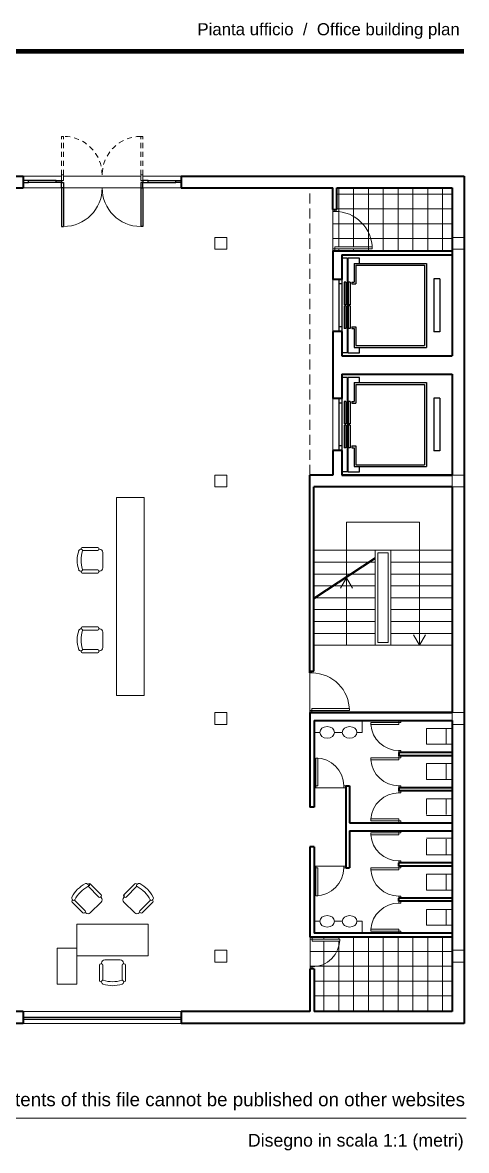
# Model space of a CAD drawing. Header units: millimetres. Extents: x 318.7 to 349.2, y 160.5 to 190.4.
# Drawn here: x 337.94 to 349.16, y 161.53 to 190.01 of the extents above; entities that cross this region are included whole.
import ezdxf

# ---------------------------------------------------------------- set-up
doc = ezdxf.new("R2010")
doc.units = ezdxf.units.MM
doc.linetypes.add('TRATTEGGIATA2', pattern=[9.525, 6.35, -3.175])
for name, color, linetype, lineweight in [('ARREDI attrezzature - furniture', 175, 'Continuous', 9), ('MURATURA sezioni - section wall', 7, 'Continuous', 40), ('PAVIMENTAZIONE - flooring', 250, 'Continuous', 5), ('PILASTRI struttura - structure', 7, 'Continuous', 13), ('PORTE finestre - doors windows', 252, 'Continuous', 5), ('PROIEZIONI - projections', 145, 'Continuous', 13), ('PROIEZIONI finissime - fine lines', 251, 'Continuous', 9), ('PROIEZIONI Tratteggiate - dashed', 1, 'Continuous', 9), ('SEZIONI medie - small section', 2, 'Continuous', 25), ('www.archweb.it - All rights reserved', 2, 'Continuous', 5)]:
    doc.layers.add(name, color=color, linetype=linetype, lineweight=lineweight)
doc.layers.add('VETRATE sezioni - windows sections', color=171, linetype='Continuous', true_color=0x4d79ff)
doc.styles.get("Standard").update_dxf_attribs({"font": 'arial.ttf'})
pattern_1 = [(270, (131.4304, 266.30303), (0.375, -1e-16), []), (360, (131.4304, 266.30303), (1e-16, 0.375), [])]

msp = doc.modelspace()

# ---------------------------------------------------------------- hatches: boundary and pattern name
at = {"layer": 'PAVIMENTAZIONE - flooring'}
h = msp.add_hatch(dxfattribs=at)
h.set_pattern_fill('NET', color=256, scale=3, angle=-90, style=0)
h.set_pattern_definition(pattern_1)
h.paths.add_polyline_path([(348.8, 184.241), (348.8, 185.833), (345.88, 185.833), (345.88, 185.291), (345.83, 185.291), (345.83, 185.241), (346.63, 184.341), (346.63, 184.291), (345.83, 184.291), (345.83, 184.241)])
h.paths.add_polyline_path([(345.83, 185.241), (345.78, 185.241), (345.78, 184.291), (345.83, 184.291), (345.83, 184.341), (346.63, 184.341)])
h = msp.add_hatch(dxfattribs=at)
h.set_pattern_fill('NET', color=256, scale=3, angle=-90, style=0)
h.set_pattern_definition(pattern_1)
h.paths.add_polyline_path([(348.8, 165.033), (348.8, 166.912), (345.256, 166.912), (345.256, 166.902), (345.256, 166.882), (345.256, 166.862), (345.956, 166.862), (345.956, 166.812), (345.256, 166.162), (345.256, 166.112), (345.306, 166.112), (345.306, 165.033)])
h.paths.add_polyline_path([(345.956, 166.812), (345.256, 166.812), (345.256, 166.862), (345.206, 166.862), (345.206, 166.162), (345.256, 166.162)])

# ---------------------------------------------------------------- linework, layer by layer
at = {"layer": 'ARREDI attrezzature - furniture'}
for p, q in [((340.316, 178.012), (340.316, 175.012)), ((340.316, 178.012), (341.016, 178.012)), ((340.316, 178.012), (340.316, 175.012)), ((340.316, 178.012), (341.016, 178.012)), ((341.016, 173.012), (341.016, 178.012)), ((341.016, 173.012), (341.016, 178.012)), ((339.404, 176.706), (339.419, 176.706)), ((339.404, 176.706), (339.419, 176.706)), ((339.419, 176.706), (339.419, 176.726)), ((339.419, 176.706), (339.419, 176.726)), ((339.449, 176.756), (339.839, 176.756)), ((339.449, 176.756), (339.839, 176.756)), ((339.839, 176.676), (339.456, 176.676)), ((339.839, 176.676), (339.456, 176.676)), ((339.869, 176.726), (339.869, 176.706)), ((339.869, 176.726), (339.869, 176.706)), ((339.869, 176.706), (339.889, 176.706)), ((339.869, 176.706), (339.889, 176.706)), ((339.969, 176.626), (339.969, 176.236)), ((339.969, 176.626), (339.969, 176.236)), ((339.404, 176.156), (339.419, 176.156)), ((339.404, 176.156), (339.419, 176.156)), ((339.419, 176.156), (339.419, 176.136)), ((339.419, 176.156), (339.419, 176.136)), ((339.449, 176.106), (339.839, 176.106)), ((339.449, 176.106), (339.839, 176.106)), ((339.839, 176.186), (339.456, 176.186)), ((339.839, 176.186), (339.456, 176.186)), ((339.889, 176.156), (339.869, 176.156)), ((339.869, 176.136), (339.869, 176.156)), ((339.889, 176.156), (339.869, 176.156)), ((339.869, 176.136), (339.869, 176.156)), ((340.316, 175.012), (340.316, 173.012)), ((340.316, 175.012), (340.316, 173.012)), ((339.404, 174.695), (339.419, 174.695)), ((339.404, 174.695), (339.419, 174.695)), ((339.419, 174.695), (339.419, 174.715)), ((339.419, 174.695), (339.419, 174.715)), ((339.449, 174.745), (339.839, 174.745)), ((339.449, 174.745), (339.839, 174.745)), ((339.839, 174.665), (339.456, 174.665)), ((339.839, 174.665), (339.456, 174.665)), ((339.869, 174.715), (339.869, 174.695)), ((339.869, 174.715), (339.869, 174.695)), ((339.869, 174.695), (339.889, 174.695)), ((339.869, 174.695), (339.889, 174.695)), ((339.969, 174.615), (339.969, 174.225)), ((339.969, 174.615), (339.969, 174.225)), ((339.404, 174.145), (339.419, 174.145)), ((339.404, 174.145), (339.419, 174.145)), ((339.419, 174.145), (339.419, 174.125)), ((339.419, 174.145), (339.419, 174.125)), ((339.449, 174.095), (339.839, 174.095)), ((339.449, 174.095), (339.839, 174.095)), ((339.839, 174.175), (339.456, 174.175)), ((339.839, 174.175), (339.456, 174.175)), ((339.889, 174.145), (339.869, 174.145)), ((339.869, 174.125), (339.869, 174.145)), ((339.889, 174.145), (339.869, 174.145)), ((339.869, 174.125), (339.869, 174.145)), ((340.316, 173.012), (341.016, 173.012)), ((340.316, 173.012), (341.016, 173.012)), ((346.525, 172.083), (346.525, 172.383)), ((345.306, 172.083), (345.452, 172.083)), ((345.823, 172.083), (346.019, 172.083)), ((346.391, 172.083), (346.525, 172.083)), ((348.15, 172.183), (348.8, 172.183)), ((348.15, 171.783), (348.15, 172.183)), ((348.65, 171.783), (348.65, 172.183)), ((348.15, 171.783), (348.8, 171.783)), ((348.15, 171.294), (348.8, 171.294)), ((348.15, 170.894), (348.15, 171.294)), ((348.65, 170.894), (348.65, 171.294)), ((348.15, 170.894), (348.8, 170.894)), ((348.15, 170.406), (348.8, 170.406)), ((348.15, 170.006), (348.15, 170.406)), ((348.65, 170.006), (348.65, 170.406)), ((348.15, 169.985), (348.8, 169.985)), ((348.15, 169.41), (348.8, 169.41)), ((348.15, 169.389), (348.15, 168.989)), ((348.65, 169.389), (348.65, 168.989)), ((348.15, 168.989), (348.8, 168.989)), ((348.15, 168.5), (348.8, 168.5)), ((348.15, 168.5), (348.15, 168.1)), ((348.65, 168.5), (348.65, 168.1)), ((339.583, 168.255), (339.594, 168.244)), ((339.583, 168.255), (339.594, 168.244)), ((339.594, 168.244), (339.608, 168.259)), ((339.594, 168.244), (339.608, 168.259)), ((339.869, 167.926), (339.599, 168.196)), ((339.869, 167.926), (339.599, 168.196)), ((339.629, 168.267), (339.629, 168.207)), ((339.65, 168.259), (339.926, 167.983)), ((339.65, 168.259), (339.926, 167.983)), ((340.774, 168.259), (340.499, 167.983)), ((340.774, 168.259), (340.499, 167.983)), ((340.555, 167.926), (340.825, 168.196)), ((340.555, 167.926), (340.825, 168.196)), ((340.831, 168.244), (340.817, 168.259)), ((340.831, 168.244), (340.817, 168.259)), ((340.841, 168.255), (340.831, 168.244)), ((340.841, 168.255), (340.831, 168.244)), ((348.15, 168.1), (348.8, 168.1)), ((339.205, 167.855), (339.191, 167.841)), ((339.205, 167.855), (339.191, 167.841)), ((339.191, 167.799), (339.466, 167.523)), ((339.191, 167.799), (339.466, 167.523)), ((339.194, 167.866), (339.205, 167.855)), ((339.194, 167.866), (339.205, 167.855)), ((339.523, 167.58), (339.253, 167.85)), ((339.523, 167.58), (339.253, 167.85)), ((339.254, 167.852), (339.254, 167.85)), ((339.254, 167.852), (339.254, 167.85)), ((339.65, 167.523), (339.926, 167.799)), ((339.65, 167.523), (339.926, 167.799)), ((339.926, 167.94), (339.912, 167.926)), ((339.926, 167.94), (339.912, 167.926)), ((339.926, 167.912), (339.912, 167.926)), ((339.926, 167.912), (339.912, 167.926)), ((340.499, 167.94), (340.513, 167.926)), ((340.499, 167.94), (340.513, 167.926)), ((340.513, 167.926), (340.499, 167.912)), ((340.513, 167.926), (340.499, 167.912)), ((340.499, 167.799), (340.774, 167.523)), ((340.499, 167.799), (340.774, 167.523)), ((340.504, 167.987), (340.504, 167.936)), ((340.504, 167.935), (340.504, 167.918)), ((340.504, 167.935), (340.504, 167.918)), ((340.902, 167.58), (341.172, 167.85)), ((340.902, 167.58), (341.172, 167.85)), ((341.234, 167.799), (340.958, 167.523)), ((341.234, 167.799), (340.958, 167.523)), ((341.23, 167.866), (341.22, 167.855)), ((341.23, 167.866), (341.22, 167.855)), ((341.22, 167.855), (341.234, 167.841)), ((341.22, 167.855), (341.234, 167.841)), ((339.509, 167.523), (339.523, 167.537)), ((339.509, 167.523), (339.523, 167.537)), ((339.523, 167.537), (339.537, 167.523)), ((339.523, 167.537), (339.537, 167.523)), ((340.888, 167.523), (340.902, 167.537)), ((340.888, 167.523), (340.902, 167.537)), ((340.916, 167.523), (340.902, 167.537)), ((340.916, 167.523), (340.902, 167.537)), ((348.15, 167.612), (348.8, 167.612)), ((348.15, 167.612), (348.15, 167.212)), ((348.65, 167.612), (348.65, 167.212)), ((341.112, 167.237), (339.312, 167.237)), ((339.312, 167.237), (339.312, 166.437)), ((341.112, 167.237), (339.312, 167.237)), ((339.312, 167.237), (339.312, 166.437)), ((341.112, 166.437), (341.112, 167.237)), ((341.112, 166.437), (341.112, 167.237)), ((345.306, 167.312), (345.452, 167.312)), ((345.823, 167.312), (346.019, 167.312)), ((346.391, 167.312), (346.525, 167.312)), ((346.525, 167.312), (346.525, 167.012)), ((348.15, 167.212), (348.8, 167.212)), ((338.812, 165.725), (338.812, 166.637)), ((338.812, 166.637), (339.312, 166.637)), ((338.812, 165.725), (338.812, 166.637)), ((338.812, 166.637), (339.312, 166.637)), ((339.312, 166.637), (339.312, 165.725)), ((339.312, 166.637), (339.312, 165.725)), ((339.312, 166.437), (341.112, 166.437)), ((339.312, 166.437), (341.112, 166.437)), ((339.887, 165.817), (339.887, 166.207)), ((339.887, 165.817), (339.887, 166.207)), ((339.917, 166.237), (339.937, 166.237)), ((339.917, 166.237), (339.937, 166.237)), ((339.937, 166.257), (339.937, 166.237)), ((339.937, 166.257), (339.937, 166.237)), ((339.967, 166.207), (339.967, 165.825)), ((339.967, 166.207), (339.967, 165.825)), ((340.407, 166.337), (340.017, 166.337)), ((340.407, 166.337), (340.017, 166.337)), ((340.457, 166.207), (340.457, 165.825)), ((340.457, 166.207), (340.457, 165.825)), ((340.487, 166.237), (340.487, 166.257)), ((340.487, 166.237), (340.487, 166.257)), ((340.507, 166.237), (340.487, 166.237)), ((340.507, 166.237), (340.487, 166.237)), ((340.537, 165.817), (340.537, 166.207)), ((340.537, 165.817), (340.537, 166.207)), ((339.937, 165.787), (339.917, 165.787)), ((339.937, 165.787), (339.917, 165.787)), ((339.937, 165.772), (339.937, 165.787)), ((339.937, 165.772), (339.937, 165.787)), ((340.487, 165.787), (340.507, 165.787)), ((340.487, 165.772), (340.487, 165.787)), ((340.487, 165.787), (340.507, 165.787)), ((340.487, 165.772), (340.487, 165.787)), ((340.504, 165.787), (340.504, 165.787)), ((339.312, 165.725), (338.812, 165.725)), ((339.312, 165.725), (338.812, 165.725))]:
    msp.add_line(p, q, dxfattribs=at)
for centre, radius, start, end in [((340.1, 176.431), 0.781, 162.0798, 197.9202), ((340.1, 176.431), 0.781, 162.0798, 197.9202), ((339.404, 176.656), 0.05, 90, 162.0798), ((339.404, 176.656), 0.05, 90, 162.0798), ((339.449, 176.726), 0.03, 90, 180), ((339.449, 176.726), 0.03, 90, 180), ((340.2, 176.431), 0.781, 162.422, 197.578), ((340.2, 176.431), 0.781, 162.422, 197.578), ((339.426, 176.676), 0.03, 342.422, 90), ((339.426, 176.676), 0.03, 342.422, 90), ((339.839, 176.726), 0.03, 0, 90), ((339.839, 176.726), 0.03, 0, 90), ((339.839, 176.706), 0.03, 270, 0), ((339.839, 176.706), 0.03, 270, 0), ((339.889, 176.626), 0.08, 0, 90), ((339.889, 176.626), 0.08, 0, 90), ((339.404, 176.206), 0.05, 197.9202, 270), ((339.404, 176.206), 0.05, 197.9202, 270), ((339.449, 176.136), 0.03, 180, 270), ((339.449, 176.136), 0.03, 180, 270), ((339.426, 176.186), 0.03, 270, 17.578), ((339.426, 176.186), 0.03, 270, 17.578), ((339.839, 176.156), 0.03, 0, 90), ((339.839, 176.156), 0.03, 0, 90), ((339.839, 176.136), 0.03, 270, 0), ((339.839, 176.136), 0.03, 270, 0), ((339.889, 176.236), 0.08, 270, 0), ((339.889, 176.236), 0.08, 270, 0), ((340.1, 174.42), 0.781, 162.0798, 197.9202), ((340.1, 174.42), 0.781, 162.0798, 197.9202), ((339.404, 174.645), 0.05, 90, 162.0798), ((339.404, 174.645), 0.05, 90, 162.0798), ((339.449, 174.715), 0.03, 90, 180), ((339.449, 174.715), 0.03, 90, 180), ((340.2, 174.42), 0.781, 162.422, 197.578), ((340.2, 174.42), 0.781, 162.422, 197.578), ((339.426, 174.665), 0.03, 342.422, 90), ((339.426, 174.665), 0.03, 342.422, 90), ((339.839, 174.715), 0.03, 0, 90), ((339.839, 174.715), 0.03, 0, 90), ((339.839, 174.695), 0.03, 270, 0), ((339.839, 174.695), 0.03, 270, 0), ((339.889, 174.615), 0.08, 0, 90), ((339.889, 174.615), 0.08, 0, 90), ((339.404, 174.195), 0.05, 197.9202, 270), ((339.404, 174.195), 0.05, 197.9202, 270), ((339.449, 174.125), 0.03, 180, 270), ((339.449, 174.125), 0.03, 180, 270), ((339.426, 174.175), 0.03, 270, 17.578), ((339.426, 174.175), 0.03, 270, 17.578), ((339.839, 174.145), 0.03, 0, 90), ((339.839, 174.145), 0.03, 0, 90), ((339.839, 174.125), 0.03, 270, 0), ((339.839, 174.125), 0.03, 270, 0), ((339.889, 174.225), 0.08, 270, 0), ((339.889, 174.225), 0.08, 270, 0), ((339.881, 167.568), 0.781, 117.0798, 152.9202), ((339.881, 167.568), 0.781, 117.0798, 152.9202), ((339.952, 167.497), 0.781, 117.422, 152.578), ((339.952, 167.497), 0.781, 117.422, 152.578), ((339.548, 168.219), 0.05, 45, 117.0798), ((339.548, 168.219), 0.05, 45, 117.0798), ((339.578, 168.218), 0.03, 297.422, 45), ((339.578, 168.218), 0.03, 297.422, 45), ((339.629, 168.237), 0.03, 45, 135), ((339.629, 168.237), 0.03, 45, 135), ((340.796, 168.237), 0.03, 45, 135), ((340.796, 168.237), 0.03, 45, 135), ((340.847, 168.218), 0.03, 135, 242.578), ((340.847, 168.218), 0.03, 135, 242.578), ((340.473, 167.497), 0.781, 27.422, 62.578), ((340.473, 167.497), 0.781, 27.422, 62.578), ((340.877, 168.219), 0.05, 62.9202, 135), ((340.877, 168.219), 0.05, 62.9202, 135), ((340.544, 167.568), 0.781, 27.0798, 62.9202), ((340.544, 167.568), 0.781, 27.0798, 62.9202), ((339.23, 167.901), 0.05, 152.9202, 225), ((339.23, 167.901), 0.05, 152.9202, 225), ((339.212, 167.82), 0.03, 135, 225), ((339.212, 167.82), 0.03, 135, 225), ((339.231, 167.871), 0.03, 225, 332.578), ((339.231, 167.871), 0.03, 225, 332.578), ((339.891, 167.947), 0.03, 225, 315), ((339.891, 167.947), 0.03, 225, 315), ((339.905, 167.962), 0.03, 315, 45), ((339.905, 167.962), 0.03, 315, 45), ((339.869, 167.855), 0.08, 315, 45), ((339.869, 167.855), 0.08, 315, 45), ((340.555, 167.855), 0.08, 135, 225), ((340.555, 167.855), 0.08, 135, 225), ((340.52, 167.962), 0.03, 135, 225), ((340.52, 167.962), 0.03, 135, 225), ((340.534, 167.947), 0.03, 225, 315), ((340.534, 167.947), 0.03, 225, 315), ((341.193, 167.871), 0.03, 207.422, 315), ((341.193, 167.871), 0.03, 207.422, 315), ((341.195, 167.901), 0.05, 315, 27.0798), ((341.195, 167.901), 0.05, 315, 27.0798), ((341.213, 167.82), 0.03, 315, 45), ((341.213, 167.82), 0.03, 315, 45), ((339.487, 167.544), 0.03, 225, 315), ((339.487, 167.544), 0.03, 225, 315), ((339.502, 167.558), 0.03, 315, 45), ((339.502, 167.558), 0.03, 315, 45), ((339.594, 167.58), 0.08, 225, 315), ((339.594, 167.58), 0.08, 225, 315), ((340.831, 167.58), 0.08, 225, 315), ((340.831, 167.58), 0.08, 225, 315), ((340.923, 167.558), 0.03, 135, 225), ((340.923, 167.558), 0.03, 135, 225), ((340.937, 167.544), 0.03, 225, 315), ((340.937, 167.544), 0.03, 225, 315), ((339.917, 166.207), 0.03, 90, 180), ((339.917, 166.207), 0.03, 90, 180), ((340.017, 166.257), 0.08, 90, 180), ((340.017, 166.257), 0.08, 90, 180), ((339.937, 166.207), 0.03, 0, 90), ((339.937, 166.207), 0.03, 0, 90), ((340.407, 166.257), 0.08, 0, 90), ((340.407, 166.257), 0.08, 0, 90), ((340.487, 166.207), 0.03, 90, 180), ((340.487, 166.207), 0.03, 90, 180), ((340.507, 166.207), 0.03, 0, 90), ((340.507, 166.207), 0.03, 0, 90), ((339.917, 165.817), 0.03, 180, 270), ((339.917, 165.817), 0.03, 180, 270), ((339.967, 165.795), 0.03, 72.422, 180), ((339.967, 165.795), 0.03, 72.422, 180), ((339.987, 165.772), 0.05, 180, 252.0798), ((339.987, 165.772), 0.05, 180, 252.0798), ((340.212, 166.568), 0.781, 252.422, 287.578), ((340.212, 166.568), 0.781, 252.422, 287.578), ((340.457, 165.795), 0.03, 0, 107.578), ((340.457, 165.795), 0.03, 0, 107.578), ((340.437, 165.772), 0.05, 287.9202, 0), ((340.437, 165.772), 0.05, 287.9202, 0), ((340.507, 165.817), 0.03, 270, 0), ((340.507, 165.817), 0.03, 270, 0), ((340.212, 166.468), 0.781, 252.0798, 287.9202), ((340.212, 166.468), 0.781, 252.0798, 287.9202)]:
    msp.add_arc(centre, radius, start, end, dxfattribs=at)
at = {"layer": 'ARREDI attrezzature - furniture', "extrusion": (0, 0, -1)}
for centre in [(345.638, 172.083), (346.205, 172.083)]:
    msp.add_ellipse(centre, major_axis=(-0.186, 0), ratio=0.780738, dxfattribs=at)
at = {"layer": 'ARREDI attrezzature - furniture'}
for centre in [(345.638, 167.312), (346.205, 167.312)]:
    msp.add_ellipse(centre, major_axis=(-0.186, 0), ratio=0.780738, dxfattribs=at)
at = {"layer": 'MURATURA sezioni - section wall'}
for p, q in [((335.94, 186.133), (337.95, 186.133)), ((337.95, 186.133), (337.95, 185.833)), ((341.95, 186.133), (349.1, 186.133)), ((341.95, 186.133), (341.95, 185.833)), ((349.1, 186.133), (349.1, 164.733)), ((335.94, 185.833), (337.95, 185.833)), ((341.95, 185.833), (345.78, 185.833)), ((345.78, 185.291), (345.78, 185.833)), ((345.88, 185.291), (345.88, 185.833)), ((345.88, 185.833), (348.8, 185.833)), ((348.8, 185.833), (348.8, 181.593)), ((345.78, 185.291), (345.88, 185.291)), ((345.78, 184.241), (345.78, 183.523)), ((345.78, 184.241), (348.8, 184.241)), ((346.012, 184.141), (348.8, 184.141)), ((346.012, 184.141), (346.012, 183.523)), ((346.012, 183.523), (345.78, 183.523)), ((346.012, 182.211), (345.78, 182.211)), ((345.78, 182.211), (345.78, 181.362)), ((346.012, 182.211), (346.012, 181.593)), ((346.012, 181.593), (348.8, 181.593)), ((345.78, 181.362), (345.78, 180.513)), ((346.012, 181.13), (348.801, 181.13)), ((346.012, 181.13), (346.012, 180.513)), ((348.801, 181.13), (348.801, 178.583)), ((346.012, 180.513), (345.78, 180.513)), ((346.012, 179.2), (345.78, 179.2)), ((345.78, 179.2), (345.78, 178.583)), ((346.012, 179.2), (346.012, 178.583)), ((345.78, 178.583), (345.201, 178.583)), ((345.201, 173.583), (345.201, 178.583)), ((348.801, 178.583), (346.012, 178.583)), ((346.012, 178.583), (348.8, 178.583)), ((348.801, 178.283), (345.301, 178.283)), ((345.301, 173.633), (345.301, 178.283)), ((348.8, 178.283), (348.8, 172.583)), ((345.201, 173.633), (345.301, 173.633)), ((345.201, 172.583), (345.201, 170.197)), ((345.301, 172.583), (345.201, 172.583)), ((345.206, 172.583), (348.801, 172.583)), ((348.801, 172.583), (345.301, 172.583)), ((345.306, 172.383), (348.801, 172.383)), ((345.306, 172.383), (345.306, 170.197)), ((348.8, 172.383), (348.8, 165.033)), ((348.8, 171.574), (347.45, 171.574)), ((347.45, 171.574), (347.45, 171.494)), ((348.8, 171.494), (347.45, 171.494)), ((346.106, 170.736), (346.106, 168.659)), ((346.106, 170.736), (346.206, 170.736)), ((346.206, 170.736), (346.206, 169.797)), ((348.8, 170.686), (347.45, 170.686)), ((347.45, 170.686), (347.45, 170.606)), ((348.8, 170.606), (347.45, 170.606)), ((345.306, 170.197), (345.201, 170.197)), ((346.206, 169.797), (348.8, 169.797)), ((346.206, 169.597), (348.8, 169.597)), ((346.206, 169.597), (346.206, 168.659)), ((345.306, 169.197), (345.201, 169.197)), ((345.201, 169.197), (345.201, 166.912)), ((345.306, 169.197), (345.306, 167.012)), ((346.106, 168.659), (346.206, 168.659)), ((348.8, 168.789), (347.45, 168.789)), ((347.45, 168.709), (347.45, 168.789)), ((348.8, 168.709), (347.45, 168.709)), ((348.8, 167.9), (347.45, 167.9)), ((347.45, 167.82), (347.45, 167.9)), ((348.8, 167.82), (347.45, 167.82)), ((348.8, 166.912), (345.201, 166.912)), ((348.8, 167.012), (345.306, 167.012)), ((345.306, 166.112), (345.201, 166.112)), ((345.201, 166.112), (345.201, 165.033)), ((345.306, 166.112), (345.306, 165.033)), ((337.95, 165.033), (335.95, 165.033)), ((337.95, 165.033), (337.95, 164.733)), ((345.201, 165.033), (341.95, 165.033)), ((341.95, 165.033), (341.95, 164.733)), ((348.8, 165.033), (345.306, 165.033)), ((337.95, 164.733), (335.95, 164.733)), ((349.1, 164.733), (341.95, 164.733))]:
    msp.add_line(p, q, dxfattribs=at)
at = {"layer": 'PAVIMENTAZIONE - flooring'}
for p, q in [((345.78, 185.241), (345.78, 184.291)), ((345.201, 173.583), (345.201, 172.583)), ((345.201, 173.583), (345.201, 172.633)), ((346.056, 170.686), (345.356, 170.686)), ((346.056, 168.709), (345.356, 168.709)), ((345.206, 166.862), (345.206, 166.162))]:
    msp.add_line(p, q, dxfattribs=at)
at = {"layer": 'PILASTRI struttura - structure'}
for points in [[(342.8, 184.583), (342.8, 184.283), (343.1, 184.283), (343.1, 184.583)], [(342.8, 184.583), (342.8, 184.283), (343.1, 184.283), (343.1, 184.583)], [(342.8, 184.583), (342.8, 184.283), (343.1, 184.283), (343.1, 184.583)], [(348.8, 184.583), (348.8, 184.283), (349.1, 184.283), (349.1, 184.583)], [(348.8, 184.583), (348.8, 184.283), (349.1, 184.283), (349.1, 184.583)], [(348.8, 184.583), (348.8, 184.283), (349.1, 184.283), (349.1, 184.583)], [(342.8, 178.583), (342.8, 178.283), (343.1, 178.283), (343.1, 178.583)], [(342.8, 178.583), (342.8, 178.283), (343.1, 178.283), (343.1, 178.583)], [(348.8, 178.583), (348.8, 178.283), (349.1, 178.283), (349.1, 178.583)], [(348.8, 178.583), (348.8, 178.283), (349.1, 178.283), (349.1, 178.583)], [(342.8, 172.583), (342.8, 172.283), (343.1, 172.283), (343.1, 172.583)], [(342.8, 172.583), (342.8, 172.283), (343.1, 172.283), (343.1, 172.583)], [(348.8, 172.583), (348.8, 172.283), (349.1, 172.283), (349.1, 172.583)], [(348.8, 172.583), (348.8, 172.283), (349.1, 172.283), (349.1, 172.583)], [(342.8, 166.583), (342.8, 166.283), (343.1, 166.283), (343.1, 166.583)], [(342.8, 166.583), (342.8, 166.283), (343.1, 166.283), (343.1, 166.583)], [(348.8, 166.583), (348.8, 166.283), (349.1, 166.283), (349.1, 166.583)], [(348.8, 166.583), (348.8, 166.283), (349.1, 166.283), (349.1, 166.583)]]:
    msp.add_lwpolyline(points, close=True, dxfattribs=at)
at = {"layer": 'PORTE finestre - doors windows', "color": 2}
for p, q in [((345.78, 185.241), (345.78, 185.291)), ((345.83, 185.241), (345.78, 185.241)), ((345.83, 185.291), (345.83, 185.241)), ((345.78, 184.241), (345.78, 184.291)), ((345.78, 184.291), (345.83, 184.291)), ((346.78, 184.341), (345.83, 184.341)), ((345.83, 184.341), (345.83, 184.291)), ((345.83, 184.291), (345.83, 184.241)), ((345.83, 184.291), (346.78, 184.291)), ((346.78, 184.291), (346.78, 184.341)), ((345.201, 173.583), (345.201, 173.633)), ((345.251, 173.583), (345.201, 173.583)), ((345.251, 173.633), (345.251, 173.583)), ((345.201, 172.583), (345.201, 172.633)), ((345.201, 172.633), (345.251, 172.633)), ((346.201, 172.683), (345.251, 172.683)), ((345.251, 172.683), (345.251, 172.633)), ((345.251, 172.633), (345.251, 172.583)), ((345.251, 172.633), (346.201, 172.633)), ((346.201, 172.633), (346.201, 172.683)), ((346.8, 172.333), (346.744, 172.333)), ((346.744, 172.333), (346.744, 172.283)), ((347.45, 172.333), (346.8, 172.333)), ((347.45, 172.383), (347.45, 172.333)), ((347.45, 172.333), (347.5, 172.333)), ((347.45, 172.283), (347.45, 172.333)), ((347.5, 172.333), (347.5, 172.383)), ((346.744, 172.283), (347.45, 172.283)), ((347.5, 171.624), (347.45, 171.624)), ((347.45, 171.624), (347.45, 171.574)), ((347.45, 171.494), (347.45, 171.444)), ((347.5, 171.574), (347.5, 171.624)), ((347.5, 171.444), (347.5, 171.494)), ((345.356, 170.736), (345.356, 171.436)), ((345.356, 171.436), (345.406, 171.436)), ((345.406, 171.436), (345.406, 170.736)), ((346.8, 171.444), (346.744, 171.444)), ((346.744, 171.444), (346.744, 171.394)), ((346.744, 171.394), (347.45, 171.394)), ((347.45, 171.444), (346.8, 171.444)), ((347.45, 171.444), (347.5, 171.444)), ((347.45, 171.394), (347.45, 171.444)), ((345.356, 170.736), (345.306, 170.736)), ((345.306, 170.686), (345.356, 170.686)), ((345.356, 170.686), (345.356, 170.736)), ((345.406, 170.736), (345.356, 170.736)), ((346.106, 170.736), (346.056, 170.736)), ((346.056, 170.736), (346.056, 170.686)), ((346.056, 170.686), (346.106, 170.686)), ((347.5, 170.736), (347.45, 170.736)), ((347.45, 170.736), (347.45, 170.686)), ((347.5, 170.686), (347.5, 170.736)), ((347.45, 170.556), (347.45, 170.606)), ((347.5, 170.556), (347.45, 170.556)), ((347.5, 170.606), (347.5, 170.556)), ((346.744, 169.897), (347.45, 169.897)), ((346.744, 169.847), (346.744, 169.897)), ((346.8, 169.847), (346.744, 169.847)), ((347.45, 169.847), (346.8, 169.847)), ((347.45, 169.897), (347.45, 169.847)), ((347.45, 169.797), (347.45, 169.847)), ((347.45, 169.847), (347.5, 169.847)), ((347.5, 169.847), (347.5, 169.797)), ((346.8, 169.547), (346.744, 169.547)), ((346.744, 169.547), (346.744, 169.497)), ((346.744, 169.497), (347.45, 169.497)), ((347.45, 169.547), (346.8, 169.547)), ((347.45, 169.597), (347.45, 169.547)), ((347.45, 169.547), (347.5, 169.547)), ((347.45, 169.497), (347.45, 169.547)), ((347.5, 169.547), (347.5, 169.597)), ((345.306, 168.709), (345.356, 168.709)), ((345.356, 168.659), (345.306, 168.659)), ((345.356, 168.709), (345.356, 168.659)), ((345.356, 168.659), (345.356, 167.959)), ((345.406, 168.659), (345.356, 168.659)), ((345.406, 167.959), (345.406, 168.659)), ((346.056, 168.659), (346.056, 168.709)), ((346.056, 168.709), (346.106, 168.709)), ((346.106, 168.659), (346.056, 168.659)), ((346.8, 168.659), (346.744, 168.659)), ((346.744, 168.659), (346.744, 168.609)), ((347.45, 168.659), (346.8, 168.659)), ((347.5, 168.839), (347.45, 168.839)), ((347.45, 168.839), (347.45, 168.789)), ((347.45, 168.709), (347.45, 168.659)), ((347.45, 168.659), (347.5, 168.659)), ((347.45, 168.609), (347.45, 168.659)), ((347.5, 168.789), (347.5, 168.839)), ((347.5, 168.659), (347.5, 168.709)), ((346.744, 168.609), (347.45, 168.609)), ((345.356, 167.959), (345.406, 167.959)), ((347.5, 167.95), (347.45, 167.95)), ((347.45, 167.95), (347.45, 167.9)), ((347.45, 167.77), (347.45, 167.82)), ((347.5, 167.77), (347.45, 167.77)), ((347.5, 167.9), (347.5, 167.95)), ((347.5, 167.82), (347.5, 167.77)), ((345.206, 166.912), (345.206, 166.862)), ((345.256, 166.902), (345.256, 166.912)), ((346.744, 167.112), (347.45, 167.112)), ((346.744, 167.062), (346.744, 167.112)), ((346.8, 167.062), (346.744, 167.062)), ((347.45, 167.062), (346.8, 167.062)), ((347.45, 167.112), (347.45, 167.062)), ((347.45, 167.012), (347.45, 167.062)), ((347.45, 167.062), (347.5, 167.062)), ((347.5, 167.062), (347.5, 167.012)), ((345.206, 166.862), (345.256, 166.862)), ((345.256, 166.882), (345.256, 166.902)), ((345.256, 166.862), (345.256, 166.882)), ((345.256, 166.862), (345.956, 166.862)), ((345.256, 166.812), (345.256, 166.862)), ((345.956, 166.812), (345.256, 166.812)), ((345.956, 166.862), (345.956, 166.812)), ((345.206, 166.112), (345.206, 166.162)), ((345.206, 166.162), (345.256, 166.162)), ((345.256, 166.162), (345.256, 166.112))]:
    msp.add_line(p, q, dxfattribs=at)
at = {"layer": 'PORTE finestre - doors windows', "color": 2, "linetype": 'TRATTEGGIATA2', "ltscale": 0.02}
for points in [[(338.925, 186.021), (338.975, 186.021), (338.975, 186.16), (338.925, 186.16)], [(340.975, 186.021), (340.925, 186.021), (340.925, 186.16), (340.975, 186.16)]]:
    msp.add_lwpolyline(points, close=True, dxfattribs=at)
at = {"layer": 'PROIEZIONI - projections'}
for p, q in [((345.301, 176.683), (346.851, 176.683)), ((346.851, 176.683), (347.251, 176.683)), ((347.251, 176.683), (348.8, 176.683)), ((346.851, 176.498), (345.301, 175.483)), ((346.851, 176.464), (345.301, 175.45)), ((345.301, 176.383), (346.426, 176.383)), ((346.426, 176.383), (346.851, 176.383)), ((347.251, 176.383), (348.8, 176.383)), ((346.126, 176.083), (345.301, 176.083)), ((346.126, 176.083), (346.851, 176.083)), ((347.251, 176.083), (348.8, 176.083)), ((345.751, 175.783), (345.301, 175.783)), ((345.751, 175.783), (346.851, 175.783)), ((347.251, 175.783), (348.8, 175.783)), ((345.301, 175.483), (346.851, 175.483)), ((347.251, 175.483), (348.8, 175.483)), ((345.301, 175.183), (346.851, 175.183)), ((347.251, 175.183), (348.8, 175.183)), ((345.301, 174.883), (346.851, 174.883)), ((347.251, 174.883), (348.8, 174.883)), ((345.301, 174.583), (346.851, 174.583)), ((347.251, 174.583), (348.8, 174.583)), ((345.301, 174.283), (346.851, 174.283)), ((346.851, 174.283), (347.251, 174.283)), ((347.251, 174.283), (348.8, 174.283))]:
    msp.add_line(p, q, dxfattribs=at)
msp.add_lwpolyline([(347.251, 176.683), (346.851, 176.683), (346.851, 174.283), (347.251, 174.283)], close=True, dxfattribs=at)
at = {"layer": 'PROIEZIONI finissime - fine lines', "linetype": 'TRATTEGGIATA2', "ltscale": 0.02}
for p, q in [((338.925, 186.16), (338.925, 187.135)), ((338.925, 187.135), (338.975, 187.135)), ((338.975, 186.16), (338.975, 187.135)), ((340.925, 186.16), (340.925, 187.135)), ((340.975, 187.135), (340.925, 187.135)), ((340.975, 186.16), (340.975, 187.135))]:
    msp.add_line(p, q, dxfattribs=at)
at = {"layer": 'PROIEZIONI finissime - fine lines'}
for p, q in [((338.925, 186.133), (337.95, 186.133)), ((340.925, 186.133), (338.975, 186.133)), ((341.95, 186.133), (340.975, 186.133)), ((338.925, 185.833), (337.95, 185.833)), ((340.925, 185.833), (338.975, 185.833)), ((341.95, 185.833), (340.975, 185.833)), ((345.78, 182.211), (345.78, 183.523)), ((345.78, 180.513), (345.78, 179.2)), ((346.126, 176.683), (346.126, 177.396)), ((346.126, 177.396), (347.976, 177.396)), ((347.976, 174.283), (347.976, 177.396)), ((346.126, 174.283), (346.126, 176.683)), ((341.95, 165.033), (337.95, 165.033)), ((341.95, 164.733), (337.95, 164.733))]:
    msp.add_line(p, q, dxfattribs=at)
msp.add_lwpolyline([(347.184, 176.616), (346.918, 176.616), (346.918, 174.35), (347.184, 174.35)], close=True, dxfattribs=at)
for points in [[(346.279, 175.723), (346.126, 175.988), (345.974, 175.723)], [(347.823, 174.547), (347.976, 174.283), (348.128, 174.547)]]:
    msp.add_lwpolyline(points, dxfattribs=at)
at = {"layer": 'PROIEZIONI finissime - fine lines', "linetype": 'TRATTEGGIATA2', "ltscale": 0.02}
for centre, start, end in [((338.975, 186.16), 0, 90), ((340.925, 186.16), 90, 180)]:
    msp.add_arc(centre, 0.975, start, end, dxfattribs=at)
at = {"layer": 'PROIEZIONI finissime - fine lines'}
for centre, radius, start, end in [((338.975, 185.833), 0.975, 270, 0), ((340.925, 185.833), 0.975, 180, 270), ((345.83, 184.291), 0.95, 0, 90), ((345.251, 172.633), 0.95, 0, 90), ((347.45, 172.333), 0.709, 184.0465, 270), ((345.356, 170.736), 0.7, 0, 90), ((347.45, 171.444), 0.709, 184.0465, 270), ((347.45, 169.847), 0.709, 90, 175.9535), ((347.45, 169.547), 0.709, 184.0465, 270), ((345.356, 168.659), 0.7, 270, 0), ((347.45, 168.659), 0.709, 184.0465, 270), ((347.45, 167.062), 0.709, 90, 175.9535), ((345.256, 166.862), 0.7, 270, 0)]:
    msp.add_arc(centre, radius, start, end, dxfattribs=at)
at = {"layer": 'PROIEZIONI Tratteggiate - dashed', "linetype": 'TRATTEGGIATA2', "ltscale": 0.04}
msp.add_line((345.201, 178.583), (345.201, 185.833), dxfattribs=at)
at = {"layer": 'SEZIONI medie - small section'}
for p, q in [((346.14, 184.059), (346.012, 184.059)), ((346.14, 184.059), (346.14, 181.67)), ((346.157, 184.059), (346.157, 181.67)), ((346.453, 184.059), (346.157, 184.059)), ((346.453, 183.928), (346.453, 184.059)), ((346.318, 183.928), (346.318, 183.454)), ((346.318, 183.928), (348.148, 183.928)), ((346.364, 183.882), (348.102, 183.882)), ((346.364, 183.882), (346.364, 183.407)), ((348.102, 183.882), (348.102, 181.852)), ((348.148, 183.928), (348.148, 181.806)), ((345.93, 183.523), (345.93, 182.211)), ((345.935, 183.523), (345.935, 183.407)), ((346.012, 183.523), (346.012, 183.407)), ((346.113, 183.454), (346.067, 183.454)), ((346.067, 183.454), (346.067, 182.883)), ((346.113, 183.454), (346.113, 182.883)), ((346.216, 183.454), (346.17, 183.454)), ((346.17, 183.454), (346.17, 182.883)), ((346.216, 183.454), (346.216, 182.883)), ((346.264, 183.454), (346.264, 183.407)), ((346.264, 183.454), (346.318, 183.454)), ((348.485, 183.533), (348.331, 183.533)), ((348.331, 183.533), (348.331, 182.201)), ((348.485, 183.533), (348.485, 182.201)), ((346.012, 183.407), (345.935, 183.407)), ((346.012, 183.407), (346.012, 182.327)), ((346.264, 183.407), (346.364, 183.407)), ((346.113, 182.883), (346.075, 182.883)), ((346.216, 182.883), (346.17, 182.883)), ((346.067, 182.852), (346.067, 182.28)), ((346.113, 182.852), (346.075, 182.852)), ((346.113, 182.852), (346.113, 182.28)), ((346.17, 182.852), (346.17, 182.28)), ((346.216, 182.852), (346.17, 182.852)), ((346.216, 182.852), (346.216, 182.28)), ((345.935, 182.327), (345.935, 182.211)), ((346.012, 182.327), (345.935, 182.327)), ((346.012, 182.327), (346.012, 182.211)), ((346.264, 182.327), (346.264, 182.28)), ((346.264, 182.327), (346.364, 182.327)), ((346.364, 182.327), (346.364, 181.852)), ((346.113, 182.28), (346.067, 182.28)), ((346.216, 182.28), (346.17, 182.28)), ((346.264, 182.28), (346.318, 182.28)), ((346.318, 182.28), (346.318, 181.806)), ((348.485, 182.201), (348.331, 182.201)), ((346.318, 181.806), (348.148, 181.806)), ((346.364, 181.852), (348.102, 181.852)), ((346.453, 181.67), (346.453, 181.806)), ((346.14, 181.67), (346.012, 181.67)), ((346.157, 181.67), (346.453, 181.67)), ((346.14, 181.049), (346.012, 181.049)), ((346.14, 181.049), (346.14, 178.659)), ((346.157, 181.049), (346.157, 178.659)), ((346.453, 181.049), (346.157, 181.049)), ((346.318, 180.918), (346.318, 180.443)), ((346.318, 180.918), (348.148, 180.918)), ((346.364, 180.872), (348.102, 180.872)), ((346.364, 180.872), (346.364, 180.397)), ((346.453, 180.918), (346.453, 181.049)), ((348.102, 180.872), (348.102, 178.842)), ((348.148, 180.918), (348.148, 178.795)), ((345.93, 180.513), (345.93, 179.2)), ((345.935, 180.513), (345.935, 180.397)), ((346.012, 180.397), (345.935, 180.397)), ((346.012, 180.513), (346.012, 180.397)), ((346.012, 180.397), (346.012, 179.316)), ((346.113, 180.443), (346.067, 180.443)), ((346.067, 180.443), (346.067, 179.872)), ((346.113, 180.443), (346.113, 179.872)), ((346.216, 180.443), (346.17, 180.443)), ((346.17, 180.443), (346.17, 179.872)), ((346.216, 180.443), (346.216, 179.872)), ((346.264, 180.443), (346.264, 180.397)), ((346.264, 180.443), (346.318, 180.443)), ((346.264, 180.397), (346.364, 180.397)), ((348.485, 180.523), (348.331, 180.523)), ((348.331, 180.523), (348.331, 179.19)), ((348.485, 180.523), (348.485, 179.19)), ((346.067, 179.841), (346.067, 179.27)), ((346.113, 179.872), (346.075, 179.872)), ((346.113, 179.841), (346.075, 179.841)), ((346.113, 179.841), (346.113, 179.27)), ((346.216, 179.872), (346.17, 179.872)), ((346.17, 179.841), (346.17, 179.27)), ((346.216, 179.841), (346.17, 179.841)), ((346.216, 179.841), (346.216, 179.27)), ((345.935, 179.316), (345.935, 179.2)), ((346.012, 179.316), (345.935, 179.316)), ((346.012, 179.316), (346.012, 179.2)), ((346.113, 179.27), (346.067, 179.27)), ((346.216, 179.27), (346.17, 179.27)), ((346.264, 179.316), (346.264, 179.27)), ((346.264, 179.316), (346.364, 179.316)), ((346.264, 179.27), (346.318, 179.27)), ((346.318, 179.27), (346.318, 178.795)), ((346.364, 179.316), (346.364, 178.842)), ((348.485, 179.19), (348.331, 179.19)), ((346.14, 178.659), (346.012, 178.659)), ((346.157, 178.659), (346.453, 178.659)), ((346.318, 178.795), (348.148, 178.795)), ((346.364, 178.842), (348.102, 178.842)), ((346.453, 178.659), (346.453, 178.795))]:
    msp.add_line(p, q, dxfattribs=at)
for points in [[(337.95, 185.971), (338.092, 185.971), (338.092, 186.021), (337.95, 186.021)], [(338.925, 185.971), (338.784, 185.971), (338.784, 186.021), (338.925, 186.021)], [(340.975, 185.971), (341.117, 185.971), (341.117, 186.021), (340.975, 186.021)], [(341.95, 185.971), (341.809, 185.971), (341.809, 186.021), (341.95, 186.021)], [(338.925, 185.971), (338.975, 185.971), (338.975, 185.833), (338.925, 185.833)], [(340.975, 185.971), (340.925, 185.971), (340.925, 185.833), (340.975, 185.833)]]:
    msp.add_lwpolyline(points, close=True, dxfattribs=at)
at = {"layer": 'VETRATE sezioni - windows sections'}
for p, q in [((338.784, 186.021), (338.092, 186.021)), ((341.117, 186.021), (341.809, 186.021)), ((338.784, 185.971), (338.092, 185.971)), ((338.925, 185.833), (338.925, 184.858)), ((338.975, 185.833), (338.975, 184.858)), ((340.925, 185.833), (340.925, 184.858)), ((340.975, 185.833), (340.975, 184.858)), ((341.117, 185.971), (341.809, 185.971)), ((338.925, 184.858), (338.975, 184.858)), ((340.975, 184.858), (340.925, 184.858)), ((341.95, 164.883), (337.95, 164.883)), ((341.95, 164.833), (337.95, 164.833))]:
    msp.add_line(p, q, dxfattribs=at)
at = {"layer": 'www.archweb.it - All rights reserved', "color": 253}
msp.add_line((318.83, 162.341), (349.154, 162.341), dxfattribs=at)
at = {"layer": 'www.archweb.it - All rights reserved', "color": 7, "ltscale": 0.02, "true_color": 0xffffff, "const_width": 0.118}
msp.add_lwpolyline([(318.8, 189.281), (349.1, 189.281)], dxfattribs=at)

# ---------------------------------------------------------------- texts
at = {"layer": 'www.archweb.it - All rights reserved', "color": 2}
msp.add_text('Pianta ufficio  /  Office building plan', height=0.30394, dxfattribs=at).set_placement((342.358, 189.689))
at = {"layer": 'www.archweb.it - All rights reserved', "color": 1}
msp.add_text('The contents of this file cannot be published on other websites', height=0.33905, dxfattribs=at).set_placement((336.038, 162.643))
at = {"layer": 'www.archweb.it - All rights reserved', "color": 251}
msp.add_text('Disegno in scala 1:1 (metri)', height=0.32084, dxfattribs=at).set_placement((343.634, 161.623))

doc.saveas('drawing.dxf')
